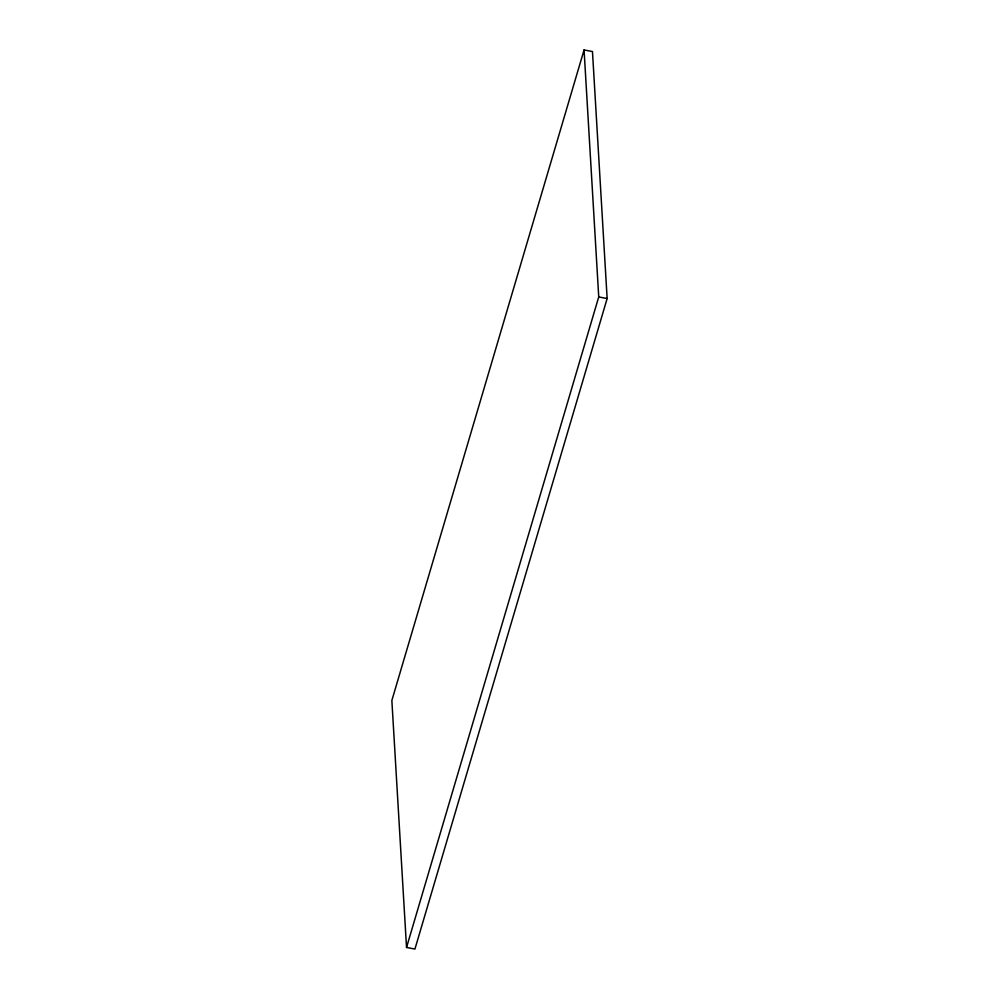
<?xml version="1.0" encoding="UTF-8"?>
<svg xmlns="http://www.w3.org/2000/svg" width="999" height="999" viewBox="0 0 999 999"><rect width="100%" height="100%" fill="white"/><g stroke="black" fill="none" stroke-linecap="round" stroke-linejoin="round"><path stroke-width="1.5" d="M584.065 49.95L391.858 700.461L406.531 947.452L414.935 949.05L607.142 298.539L592.469 51.548L584.065 49.95L598.738 296.94L406.531 947.452M598.738 296.94L607.142 298.539"/></g></svg>
